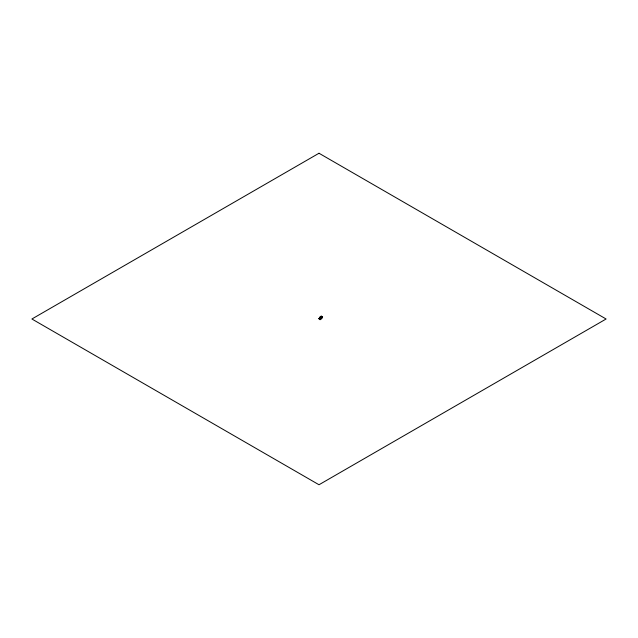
<?xml version="1.0" encoding="UTF-8"?>
<svg xmlns="http://www.w3.org/2000/svg" width="638" height="638" viewBox="0 0 638 638"><rect width="100%" height="100%" fill="white"/><g stroke="black" fill="none" stroke-linecap="round" stroke-linejoin="round"><path stroke-width="0.96" d="M320.156 319.351C318.569 318.027 321.137 320.116 320.587 318.745C319.287 320.507 317.732 316.879 320.587 319.056M319.391 317.844L319.957 317.453L321.281 318.378M319.63 317.644C320.89 318.386 318.665 317.899 320.061 317.588M320.077 316.934C320.555 318.123 320.643 316.639 320.228 316.815M320.715 317.03C323.386 318.091 320.14 317.445 321.448 318.362M321.361 316.185C320.994 317.493 320.443 315.132 322.581 316.966M320.986 316.185L321.201 316.639M318.809 318.697L319.367 318.274M319.901 318.051L319.407 317.62M320.794 319.016L320.308 318.155L321.281 318.067L320.747 318.609M320.332 318.601L320.739 318.984C321.719 318.992 319.821 317.469 321.392 318.059M318.825 318.561L319.231 318.705M322.046 317.062L322.557 316.743C322.421 316.863 320.962 315.794 321.983 317.549M320.156 317.293L321.337 317.987L321.337 318.641L320.77 318.282M319.582 318.92L319.997 319.638M321.935 317.955L321.4 317.357M321.624 316.719C324.104 318.075 320.388 316.472 320.962 317.931M321.408 317.652L321.879 317.381L321.281 317.253M322.054 316.903L321.584 316.799M319.614 318.833L320.587 318.848M320.037 319.048L320.045 319.662L320.563 319.367M320.97 317.469L321.935 318.075L321.392 318.33L321.448 317.692M320.404 318.617L320.866 318.537M320.547 317.397L320.132 317.214M322.589 316.663L322.142 317.03M322.046 317.198L322.485 316.95L320.81 316.608M321.4 317.812L321.935 317.413M320.324 318.123L321.225 318.035M321.4 317.955L321.831 317.7M322.557 317.277L321.632 317.19M320.539 318.713L320.053 319.67M320.595 318.753L320.061 319.287M320.802 318.912L321.225 318.673M321.688 317.206L322.174 317.206M319.901 318.25L320.683 318.641M320.93 317.549L321.496 318.011M320.284 318.21L320.683 318.41M321.903 317.963L321.983 317.238M320.739 318.322L320.747 318.984M319.51 318.019L320.236 318.41M322.07 317.022L322.046 317.58M319 153.248L31.9 319L319 484.752L606.1 319L319 153.248"/></g></svg>
